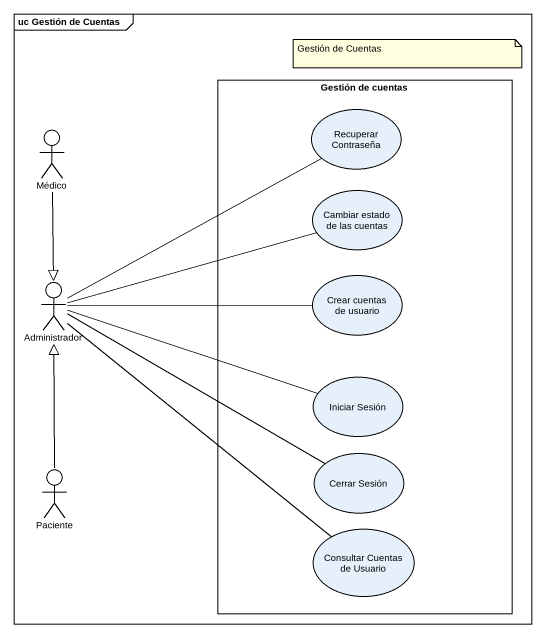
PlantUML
@startuml
mainframe uc Gestión de Cuentas
rectangle "Gestión de cuentas" as Gestión_de_cuentas {
  usecase "Recuperar Contraseña" as Recuperar_Contraseña
  usecase "Cambiar estado de las cuentas" as Cambiar_estado_de_las
  usecase "Crear cuentas de usuario" as Crear_cuentas_de_usuario
  usecase "Iniciar Sesión" as Iniciar_Sesión
  usecase "Cerrar Sesión" as Cerrar_Sesión
  usecase "Consultar Cuentas de Usuario" as Consultar_Cuentas_de_Usuario
}
actor Médico
actor Administrador
actor Paciente
Médico --|> Administrador
Administrador -right- Recuperar_Contraseña
Administrador -right- Cambiar_estado_de_las
Administrador -right- Crear_cuentas_de_usuario
Administrador -right- Iniciar_Sesión
Administrador -right- Cerrar_Sesión
Administrador -- Consultar_Cuentas_de_Usuario
Paciente -up-|> Administrador
note as N1
  Gestión de Cuentas
end note
@enduml
